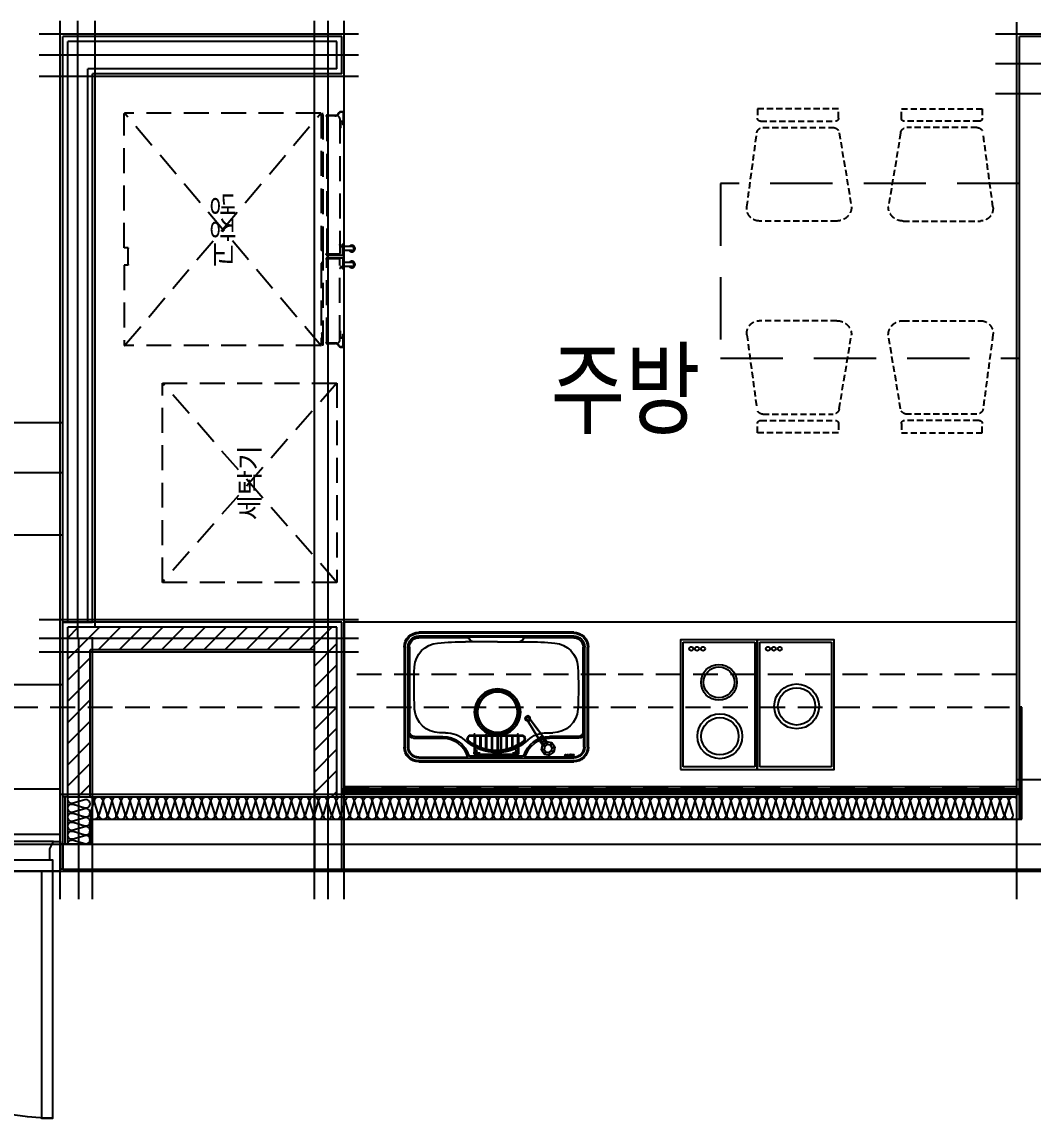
# Model space of a CAD drawing. Header units: millimetres. Extents: x 840000 to 1054178, y 0 to 59400.
# Drawn here: x 891288 to 895347, y 39502 to 43899 of the extents above; entities that cross this region are included whole.
import ezdxf
from ezdxf.enums import TextEntityAlignment as Align
from ezdxf.xclip import XClip

# ---------------------------------------------------------------- set-up
doc = ezdxf.new("R2010")
doc.units = ezdxf.units.MM
doc.header["$LTSCALE"] = 100
doc.header["$XCLIPFRAME"] = 0
for name, pattern in [('X - 단위세대 확장형$0$CEN', [62, 60, -1, 0, -1]), ('X - 단위세대 확장형$0$HID', [1.5, 1, -0.5]), ('X - 단위세대 확장형$0$X-84$0$HID', [2.3, 1.5, -0.8]), ('X - 단위세대 확장형$0$X-84$0$HIDDEN', [0.375, 0.25, -0.125]), ('X - 평면도$0$CEN', [62, 60, -1, 0, -1])]:
    doc.linetypes.add(name, pattern=pattern)
doc.layers.get('DEFPOINTS').update_dxf_attribs({"color": 145})
for name, color, linetype in [('AA-XXXX-TEXT', 3, 'Continuous'), ('SYM', 7, 'Continuous'), ('X - 단위세대 확장형$0$A-CEN', 1, 'X - 단위세대 확장형$0$CEN'), ('X - 단위세대 확장형$0$A-CON', 2, 'Continuous'), ('X - 단위세대 확장형$0$A-FIN', 8, 'Continuous'), ('X - 단위세대 확장형$0$A-INS', 9, 'Continuous'), ('X - 단위세대 확장형$0$A-TILE', 253, 'Continuous'), ('X - 단위세대 확장형$0$A-WALB', 3, 'Continuous'), ('X - 단위세대 확장형$0$AA-EL-PCN4', 4, 'Continuous'), ('X - 단위세대 확장형$0$AA-EL-PCN9', 9, 'Continuous'), ('X - 단위세대 확장형$0$AA-WAXM-CONC', 2, 'Continuous'), ('X - 단위세대 확장형$0$AA-WAXM-DRYW', 7, 'Continuous'), ('X - 단위세대 확장형$0$AA-XXXX-CNTL', 1, 'X - 단위세대 확장형$0$CEN'), ('X - 단위세대 확장형$0$AA-XXXX-PATT', 8, 'Continuous'), ('X - 단위세대 확장형$0$F-KIT', 6, 'Continuous'), ('X - 단위세대 확장형$0$X-25$0$AA-XXXX-FINL', 6, 'Continuous'), ('X - 단위세대 확장형$0$X-84$0$02_F-KIT', 6, 'Continuous'), ('X - 단위세대 확장형$0$X-84$0$AA-FFXM-KICH', 4, 'Continuous'), ('X - 단위세대 확장형$0$X-84$0$AA-XXXX-FINL', 6, 'Continuous'), ('X - 단위세대 확장형$0$X-84$0$AA-XXXX-PAT3', 8, 'Continuous'), ('X - 단위세대 확장형$0$결로방지단열재', 7, 'X - 단위세대 확장형$0$HID'), ('X - 평면도$0$AA-XXXX-CNTL', 1, 'X - 평면도$0$CEN')]:
    doc.layers.add(name, color=color, linetype=linetype)
doc.layers.add('X - 단위세대 확장형$0$A-door', color=4, linetype='Continuous', lineweight=25)
for name, color, linetype, plot in [('X - 단위세대 확장형$0$A-MC', 171, 'Continuous', False), ('X - 단위세대 확장형$0$DEFPOINT', 163, 'Continuous', False), ('X - 단위세대 확장형$0$X-84$0$defpoint', 17, 'Continuous', False)]:
    doc.layers.add(name, color=color, linetype=linetype, plot=plot)
doc.styles.add('HAUD01', font='Dotum.ttf')
doc.styles.add('X - 단위세대 확장형$0$X-55$0$맑은 고딕', font='malgun.ttf')

# ---------------------------------------------------------------- blocks, each defined once
blk = doc.blocks.new('X - 단위세대 확장형$0$X-84$0$C5B5B6358')
at = {"layer": 'X - 단위세대 확장형$0$X-84$0$AA-FFXM-KICH', "color": 8}
for p, q in [((59.2, 520), (680.8, 520)), ((59.2, 516), (680.8, 516)), ((59.2, 505), (680.8, 505)), ((59.2, 501.3), (251.7, 501.3)), ((264.1, 497.3), (475.9, 497.3)), ((475.9, 497.3), (264.1, 497.3)), ((277, 484), (305, 484)), ((291, 470), (291, 498)), ((291, 493.5), (449, 493.5)), ((291, 489.5), (449, 489.5)), ((435, 484), (463, 484)), ((449, 470), (449, 498)), ((680.8, 501.3), (488.3, 501.3)), ((652, 494.8), (653, 494.8)), ((652, 493), (653, 493)), ((653, 497.1), (653, 494.8)), ((653, 497.1), (654.9, 497.1)), ((653, 493), (653, 490)), ((653, 490), (654.9, 490)), ((654.9, 497.1), (654.9, 490)), ((655.9, 497.1), (655.9, 490)), ((655.9, 497.1), (657.8, 497.1)), ((655.9, 490), (657.8, 490)), ((657.8, 497.1), (657.8, 490)), ((659.4, 497.1), (659.4, 495)), ((659.4, 497.1), (661.3, 497.1)), ((659.9, 492.2), (669, 492.2)), ((659.9, 492.2), (659.9, 490.6)), ((659.9, 490.6), (668.4, 490.6)), ((661.3, 497.1), (661.3, 495.2)), ((661.5, 492.9), (663.9, 492.9)), ((661.9, 494.6), (665.6, 494.6)), ((663.9, 496.2), (663.9, 492.9)), ((663.9, 496.2), (665.6, 496.2)), ((665.6, 497.1), (665.6, 496.2)), ((665.6, 497.1), (667.4, 497.1)), ((665.6, 494.6), (665.6, 492.9)), ((665.6, 492.9), (667.4, 492.9)), ((667.4, 497.1), (667.4, 492.9)), ((668.4, 497.1), (668.4, 492.9)), ((668.4, 497.1), (670.2, 497.1)), ((668.4, 492.9), (670.2, 492.9)), ((668.4, 490.6), (668.4, 489.2)), ((668.4, 489.2), (670.2, 489.2)), ((670.2, 497.1), (670.2, 492.9)), ((670.2, 491), (670.2, 489.2)), ((671.6, 492.9), (674.7, 496.3)), ((671.6, 492.9), (674, 492.9)), ((671.6, 491.9), (682.9, 491.9)), ((671.6, 491.9), (671.6, 490.3)), ((671.6, 490.3), (682.9, 490.3)), ((674, 492.9), (676.2, 495.2)), ((676.5, 497.1), (678, 497.1)), ((676.6, 495.4), (677.9, 495.4)), ((678.3, 495.2), (680.4, 492.9)), ((682.8, 492.9), (679.8, 496.3)), ((680.4, 492.9), (682.8, 492.9)), ((682.9, 491.9), (682.9, 490.3)), ((0, 59.2), (0, 460.8)), ((4, 59.2), (4, 460.8)), ((15, 59.2), (15, 460.8)), ((18.7, 460.8), (18.7, 405.6)), ((281, 456.5), (281, 483.5)), ((281, 415.5), (281, 449.7)), ((285, 456.5), (285, 483.5)), ((285, 415.5), (285, 451.9)), ((304.5, 415.5), (304.5, 461)), ((307.5, 415.5), (307.5, 462.2)), ((327.5, 471.6), (327.5, 473.6)), ((327.5, 415.5), (327.5, 468.5)), ((330.5, 472.3), (330.5, 473.6)), ((330.5, 415.5), (330.5, 469.3)), ((350.5, 415.5), (350.5, 472.9)), ((353.5, 415.5), (353.5, 473.3)), ((373.5, 477.5), (373.5, 479.1)), ((373.5, 415.5), (373.5, 474.5)), ((376.5, 477.5), (376.5, 479.1)), ((376.5, 415.5), (376.5, 474.5)), ((386.5, 415.5), (386.5, 473.3)), ((389.5, 415.5), (389.5, 472.9)), ((409.5, 472.3), (409.5, 473.5)), ((409.5, 415.5), (409.5, 469.3)), ((412.5, 471.6), (412.5, 473.5)), ((412.5, 415.5), (412.5, 468.5)), ((432.5, 415.5), (432.5, 462.2)), ((435.5, 415.5), (435.5, 461)), ((455, 456.5), (455, 483.5)), ((455, 415.5), (455, 451.9)), ((459, 456.5), (459, 483.5)), ((459, 415.5), (459, 449.7)), ((721.3, 460.7), (721.3, 405.6)), ((725, 460.8), (725, 59.2)), ((736, 460.8), (736, 59.2)), ((740, 460.8), (740, 59.2)), ((21.7, 59.2), (21.7, 398.7)), ((38.5, 425.3), (156, 425.3)), ((41.4, 418.4), (156, 418.4)), ((166, 402.9), (142.3, 402.9)), ((268.9, 415.5), (471.1, 415.5)), ((268.9, 412.5), (471.1, 412.5)), ((281, 410.5), (281, 412.5)), ((285, 410.5), (285, 412.5)), ((327.5, 411), (327.5, 412.5)), ((330.5, 411), (330.5, 412.5)), ((373.5, 411), (373.5, 412.5)), ((376.5, 411), (376.5, 412.5)), ((409.5, 411), (409.5, 412.5)), ((412.5, 411), (412.5, 412.5)), ((455, 410.5), (455, 412.5)), ((459, 410.5), (459, 412.5)), ((574, 402.9), (597.7, 402.9)), ((701.5, 425.3), (584, 425.3)), ((700.3, 418.4), (584, 418.4)), ((718.3, 400.4), (718.3, 59.2)), ((256.4, 21.7), (59.2, 21.7)), ((248, 21.7), (59.2, 21.7)), ((680.8, 15), (59.2, 15)), ((680.8, 4), (59.2, 4)), ((375, 37.9), (246.8, 37.9)), ((255, 18.3), (255, 18.2)), ((255, 18.2), (485, 18.2)), ((266.6, 33.5), (258.4, 20.6)), ((266.1, 34.8), (258.7, 23.3)), ((375, 37.9), (493.2, 37.9)), ((473.2, 33.5), (481.5, 20.6)), ((473.7, 34.8), (481.1, 23.3)), ((680.8, 21.7), (483.5, 21.7)), ((485, 18.3), (485, 18.2)), ((680.8, 0), (59.2, 0))]:
    blk.add_line(p, q, dxfattribs=at)
at = {"layer": 'X - 단위세대 확장형$0$X-84$0$AA-FFXM-KICH', "color": 8, "linetype": 'X - 단위세대 확장형$0$X-84$0$HID'}
blk.add_line((575, 450.6), (552.6, 417.4), dxfattribs=at)
for points in [[(600.9, 481.4), (604.8, 461), (593.2, 443.9), (572.9, 440), (555.7, 451.6), (551.8, 471.9), (563.4, 489.1), (583.8, 493)], [(591.9, 475.4), (594.2, 463.2), (587.2, 452.9), (575, 450.6), (564.8, 457.5), (562.4, 469.7), (569.4, 480), (581.6, 482.4)], [(591.9, 475.4), (594.2, 463.2), (587.2, 452.9), (575, 450.6), (564.8, 457.5), (562.4, 469.7), (569.4, 480), (581.6, 482.4)]]:
    blk.add_lwpolyline(points, close=True, dxfattribs=at)
at = {"layer": 'X - 단위세대 확장형$0$X-84$0$AA-FFXM-KICH', "color": 8}
for centre, radius in [((291, 484), 4), ((291, 484), 3), ((449, 484), 4), ((449, 484), 3), ((648.8, 493.9), 1.5), ((329, 473.6), 1.5), ((375, 479.1), 1.5), ((411, 473.5), 1.5), ((283, 410.5), 2), ((375, 320.5), 93.1), ((375, 320.5), 91), ((375, 320.5), 84), ((375, 320.5), 81), ((375, 320.5), 80), ((329, 411), 1.5), ((375, 411), 1.5), ((411, 411), 1.5), ((457, 410.5), 2)]:
    blk.add_circle(centre, radius, dxfattribs=at)
for centre, radius, start, end in [((59.2, 460.8), 59.2, 90, 180), ((59.2, 460.8), 55.2, 90, 180), ((59.2, 460.8), 44.2, 90, 180), ((59.2, 460.8), 40.4, 90, 180), ((156, 526.9), 101.6, 270, 343.8845), ((156, 526.9), 108.5, 270, 342.2811), ((251.7, 499.3), 2, 343.8845, 90), ((264.1, 492.4), 4.93, 90, 162.2811), ((291, 483.5), 10, 90, 180), ((291, 483.5), 6, 90, 180), ((449, 483.5), 10, 0, 90), ((449, 483.5), 6, 0, 90), ((475.9, 492.4), 4.93, 17.7189, 90), ((584, 526.9), 108.5, 197.7189, 270), ((488.3, 499.3), 2, 90, 196.1155), ((584, 526.9), 101.6, 196.1155, 270), ((648.8, 493.9), 3.34, 15.2575, 344.7425), ((661.5, 495), 2.09, 180, 270), ((661.9, 495.2), 0.64, 180, 270), ((669, 491), 1.15, 0, 90), ((676.5, 494.7), 2.4, 90, 138.3261), ((676.6, 494.9), 0.56, 90, 137.6368), ((677.9, 494.9), 0.56, 42.3632, 90), ((678, 494.7), 2.4, 41.6739, 90), ((680.8, 460.8), 59.2, 0, 90), ((680.8, 460.8), 55.2, 0, 90), ((680.8, 460.8), 44.2, 0, 90), ((680.8, 460.8), 40.4, 0, 90), ((375, 285.9), 197, 90, 131.8916), ((370, 299.1), 178.5, 51.9417, 128.0583), ((370, 299.1), 175.5, 51.9164, 128.0836), ((283, 456.5), 2, 180, 0), ((374.7, 310.2), 172.7, 45.1082, 89.8859), ((457, 456.5), 2, 180, 0), ((38.5, 405.6), 19.7, 90, 180), ((41.4, 398.7), 19.7, 90, 180), ((142.3, 302.9), 100, 90, 176.585), ((166, 518.9), 116, 270, 311.8916), ((268.9, 427.5), 15, 126.5158, 270), ((268.9, 427.5), 12, 126.5158, 270), ((471.1, 427.5), 15, 270, 53.4842), ((471.1, 427.5), 12, 270, 53.4842), ((574, 518.9), 116, 228.1084, 270), ((597.7, 302.9), 100, 3.415, 90), ((700.3, 400.4), 18, 0, 90), ((701.5, 405.6), 19.7, 0, 90), ((1619.4, 220.3), 1579.4, 176.7849, 182.9828), ((-879.4, 220.3), 1579.4, 357.0172, 3.2151), ((142, 143.6), 100, 183.1682, 265.7722), ((598, 143.6), 100, 274.2278, 356.8318), ((59.2, 59.2), 59.2, 180, 270), ((59.2, 59.2), 55.2, 180, 270), ((59.2, 59.2), 44.2, 180, 270), ((59.2, 59.2), 37.5, 180, 270), ((680.8, 59.2), 55.2, 270, 0), ((680.8, 59.2), 59.2, 270, 0), ((680.8, 59.2), 37.5, 270, 0), ((680.8, 59.2), 44.2, 270, 0), ((246.8, 1092.5), 1054.6, 263.8921, 269.9989), ((254.2, 23.2), 4.93, 279.1983, 327.9946), ((255.8, 25.1), 3.45, 279.1983, 327.9946), ((270.3, 32.2), 4.93, 104.4419, 147.9946), ((273.3, 29.3), 7.89, 90, 147.9946), ((271.8, 26.6), 10.7, 98.5227, 104.4419), ((466.5, 29.3), 7.89, 32.0054, 90), ((469.5, 32.2), 4.93, 32.0054, 75.5581), ((484, 25.1), 3.45, 212.0054, 260.8017), ((485.6, 23.2), 4.93, 212.0054, 262.4714), ((493.2, 1092.5), 1054.6, 270.0011, 276.1079)]:
    blk.add_arc(centre, radius, start, end, dxfattribs=at)
at = {"layer": 'X - 단위세대 확장형$0$X-84$0$AA-FFXM-KICH', "color": 8, "linetype": 'X - 단위세대 확장형$0$X-84$0$HID'}
for points in [[(551.8, 471.9), (562.4, 469.7), (569.4, 480), (563.4, 489.1)], [(563.4, 489.1), (569.4, 480), (581.6, 482.4), (583.8, 493)], [(591.9, 475.4), (581.6, 482.4), (583.8, 493), (600.9, 481.4)], [(506.9, 351.8), (498.3, 357.6), (550.1, 443.3), (567.3, 431.7)], [(550.1, 443.3), (550.1, 443.3), (498.3, 357.6)], [(506.9, 351.8), (567.3, 431.7), (550.1, 443.3), (498.3, 357.6)], [(542.3, 424.4), (552.6, 417.4), (575, 450.6), (564.8, 457.5)], [(575, 450.6), (564.8, 457.5), (542.3, 424.4), (552.6, 417.4)], [(542.3, 424.4), (564.8, 457.5), (564.8, 457.5), (542.3, 424.4)], [(564.8, 457.5), (550.1, 443.3), (550.1, 443.3), (555.7, 451.6)], [(567.3, 431.7), (575, 450.6), (564.8, 457.5), (550.1, 443.3)], [(572.9, 440), (567.3, 431.7), (550.1, 443.3), (555.7, 451.6)], [(564.8, 457.5), (562.4, 469.7), (551.8, 471.9), (555.7, 451.6)], [(575, 450.6), (575, 450.6), (552.6, 417.4), (575, 450.6)], [(555.7, 451.6), (564.8, 457.5), (575, 450.6), (572.9, 440)], [(567.3, 431.7), (575, 450.6), (572.9, 440), (567.3, 431.7)], [(587.2, 452.9), (575, 450.6), (572.9, 440), (593.2, 443.9)], [(604.8, 461), (594.2, 463.2), (587.2, 452.9), (593.2, 443.9)], [(600.9, 481.4), (591.9, 475.4), (594.2, 463.2), (604.8, 461)], [(567.3, 431.7), (567.3, 431.7), (506.9, 351.8)], [(486.7, 341.4), (490.8, 343.4), (491.3, 350.3), (487.5, 352.8)], [(503.2, 349.4), (506.9, 351.8), (498.3, 357.6), (497.5, 353.3)], [(506.9, 351.8), (507.3, 351.4), (497.8, 357.9), (498.3, 357.6)], [(490.8, 343.4), (496.5, 339.5), (496.2, 335), (486.7, 341.4)], [(496.2, 335), (496.5, 339.5), (502.7, 342.6), (506.5, 340)]]:
    blk.add_3dface(points, dxfattribs=at)
for points, invisible_edges in [([(564.8, 457.5), (562.4, 469.7), (569.4, 480), (581.6, 482.4)], 8), ([(575, 450.6), (564.8, 457.5), (581.6, 482.4), (591.9, 475.4)], 10), ([(591.9, 475.4), (594.2, 463.2), (587.2, 452.9), (575, 450.6)], 8), ([(498.3, 357.6), (497.8, 357.9), (487.5, 352.8), (491.3, 350.3)], 8), ([(491.3, 350.3), (497.5, 353.3), (498.3, 357.6)], 8), ([(491.3, 350.3), (497.5, 353.3), (503.2, 349.4), (502.7, 342.6)], 8), ([(502.7, 342.6), (496.5, 339.5), (490.8, 343.4), (491.3, 350.3)], 8), ([(507.3, 351.4), (506.5, 340), (502.7, 342.6), (503.2, 349.4)], 8), ([(503.2, 349.4), (506.9, 351.8), (506.9, 351.8), (507.3, 351.4)], 8)]:
    blk.add_3dface(points, dxfattribs=dict(at, invisible_edges=invisible_edges))
blk = doc.blocks.new('X - 단위세대 확장형$0$X-84$0$C4E620756')
at = {"layer": 'X - 단위세대 확장형$0$X-84$0$AA-XXXX-FINL', "color": 8}
for p, q in [((10, 10), (10, 510)), ((10, 10), (10, 510)), ((10, 510), (298, 510)), ((298, 510), (298, 10)), ((298, 510), (298, 10)), ((298, 10), (10, 10))]:
    blk.add_line(p, q, dxfattribs=at)
blk.add_lwpolyline([(308, 520), (0, 520), (0, 0), (308, 0)], close=True, dxfattribs=at)
blk.add_lwpolyline([(308, 520), (0, 520), (0, 0), (308, 0)], close=True, dxfattribs=at)
for centre, radius in [((150.2, 387.2), 89.9), ((150.2, 387.2), 89.9), ((150.2, 387.2), 74.9), ((150.2, 387.2), 74.9), ((154, 170.8), 72), ((154, 170.8), 62), ((217.8, 36.2), 8.02), ((241.9, 36.2), 8.02), ((265.2, 36.2), 8.02)]:
    blk.add_circle(centre, radius, dxfattribs=at)
blk = doc.blocks.new('X - 단위세대 확장형$0$X-84$0$C4E620756_1')
at = {"layer": 'X - 단위세대 확장형$0$X-84$0$AA-XXXX-FINL', "color": 8}
for p, q in [((10, 10), (10, 510)), ((10, 10), (10, 510)), ((10, 510), (298, 510)), ((298, 510), (298, 10)), ((298, 510), (298, 10)), ((298, 10), (10, 10))]:
    blk.add_line(p, q, dxfattribs=at)
blk.add_lwpolyline([(308, 520), (0, 520), (0, 0), (308, 0)], close=True, dxfattribs=at)
blk.add_lwpolyline([(308, 520), (0, 520), (0, 0), (308, 0)], close=True, dxfattribs=at)
for centre, radius in [((150.2, 267.2), 89.9), ((150.2, 267.2), 89.9), ((150.2, 267.2), 74.9), ((150.2, 267.2), 74.9), ((217.8, 36.2), 8.02), ((241.9, 36.2), 8.02), ((265.2, 36.2), 8.02)]:
    blk.add_circle(centre, radius, dxfattribs=at)
blk = doc.blocks.new('X - 단위세대 확장형$0$X-84$0$555s')
at = {"layer": 'X - 단위세대 확장형$0$X-84$0$AA-XXXX-PAT3', "linetype": 'X - 단위세대 확장형$0$X-84$0$HIDDEN', "ltscale": 10}
blk.add_lwpolyline([(6518591.9, -1407161.4), (6517891.9, -1407161.4), (6517891.9, -1405961.4), (6518591.9, -1405961.4)], close=True, dxfattribs=at)
at = {"layer": 'X - 단위세대 확장형$0$X-84$0$AA-XXXX-PAT3', "linetype": 'X - 단위세대 확장형$0$X-84$0$HIDDEN'}
for points in [[(6517666.9, -1406413.3, 0.375902), (6517688.6, -1406438.1), (6517985.3, -1406487.6, 0.415324), (6518041.9, -1406428.1), (6518041.9, -1406117.3, 0.453592), (6517985.3, -1406067.7), (6517688.6, -1406107.3, 0.375902), (6517666.9, -1406132)], [(6518816.9, -1406413.3, -0.375902), (6518795.2, -1406438.1), (6518498.5, -1406487.6, -0.415324), (6518441.9, -1406428.1), (6518441.9, -1406117.3, -0.453592), (6518498.5, -1406067.7), (6518795.2, -1406107.3, -0.375902), (6518816.9, -1406132)], [(6517591.9, -1406110.2), (6517629.4, -1406110.2, -0.414214), (6517641.9, -1406122.7), (6517641.9, -1406422.7, -0.414214), (6517629.4, -1406435.2), (6517591.9, -1406435.2)], [(6518891.9, -1406110.2), (6518854.4, -1406110.2, 0.414214), (6518841.9, -1406122.7), (6518841.9, -1406422.7, 0.414214), (6518854.4, -1406435.2), (6518891.9, -1406435.2)], [(6517666.9, -1406709.5, -0.375902), (6517688.6, -1406684.7), (6517985.3, -1406635.2, -0.415324), (6518041.9, -1406694.7), (6518041.9, -1407005.5, -0.453592), (6517985.3, -1407055.1), (6517688.6, -1407015.5, -0.375902), (6517666.9, -1406990.7)], [(6518816.9, -1406709.5, 0.375902), (6518795.2, -1406684.7), (6518498.5, -1406635.2, 0.415324), (6518441.9, -1406694.7), (6518441.9, -1407005.5, 0.453592), (6518498.5, -1407055.1), (6518795.2, -1407015.5, 0.375902), (6518816.9, -1406990.7)], [(6517591.9, -1407012.6), (6517629.4, -1407012.6, 0.414214), (6517641.9, -1407000.1), (6517641.9, -1406700.1, 0.414214), (6517629.4, -1406687.6), (6517591.9, -1406687.6)], [(6518891.9, -1407012.6), (6518854.4, -1407012.6, -0.414214), (6518841.9, -1407000.1), (6518841.9, -1406700.1, -0.414214), (6518854.4, -1406687.6), (6518891.9, -1406687.6)]]:
    blk.add_lwpolyline(points, format="xyb", close=True, dxfattribs=at)
blk = doc.blocks.new('X - 단위세대 확장형$0$A$C738F6F64')
at = {"layer": 'X - 단위세대 확장형$0$F-KIT', "color": 8, "linetype": 'X - 단위세대 확장형$0$HID'}
for p, q in [((-463.8, 394.6), (-463.8, 395.8)), ((-143.7, 395.8), (-463.8, 395.8)), ((-143.7, 379.6), (-143.7, 395.8)), ((-73.7, 395.8), (463.8, 395.8)), ((-73.7, 379.6), (-73.7, 395.8)), ((463.8, 394.6), (463.8, 395.8)), ((-466, -393.7), (466, 393.6)), ((-466, 393.6), (466, -393.7)), ((-464.8, 393.6), (-466, 393.6)), ((-466, -393.7), (-466, 393.6)), ((-463.8, 394.6), (-464.8, 394.6)), ((-464.8, 393.6), (-464.8, 394.6)), ((-140.7, 379.6), (-143.7, 379.6)), ((-140.7, 379.6), (-140.7, 380.9)), ((-76.7, 380.9), (-140.7, 380.9)), ((-76.7, 379.6), (-76.7, 380.9)), ((-73.7, 379.6), (-76.7, 379.6)), ((464.8, 394.6), (463.8, 394.6)), ((464.8, 393.6), (464.8, 394.6)), ((464.8, 393.6), (466, 393.6)), ((466, -393.7), (466, 393.6)), ((464.8, -394.9), (-464.8, -394.9)), ((-464.8, -399.4), (-420.4, -399.4)), ((-464.8, -403.4), (-464.8, -399.4)), ((-464.8, -403.4), (-108.7, -403.4)), ((-458.1, -417.9), (-458.1, -453.2)), ((-457.1, -422.9), (-457.1, -426.4)), ((-456.6, -426.9), (-456.4, -426.9)), ((-456.2, -428.9), (-456.2, -427.1)), ((-456.2, -443.9), (-456.2, -428.9)), ((-456.1, -421.9), (-456.1, -417.9)), ((-456.1, -458.2), (-456.1, -419.9)), ((-455.6, -415.4), (-453.6, -415.4)), ((-453.6, -417.4), (-455.6, -417.4)), ((-453.6, -415.4), (-453.6, -417.4)), ((-453.6, -417.4), (-120.2, -417.4)), ((-415.9, -399.4), (-417.5, -397)), ((-131.7, -398.4), (-133.7, -398.4)), ((-108.7, -401.4), (-128.7, -401.4)), ((-120.2, -415.9), (-120.2, -416.9)), ((-116.7, -415.4), (-119.7, -415.4)), ((-117.7, -467.7), (-117.7, -419.9)), ((-113.7, -418.4), (-113.7, -480.5)), ((-108.7, -401.4), (-108.7, -403.4)), ((-88.7, -401.4), (-108.7, -401.4)), ((-108.7, -403.4), (-88.7, -403.4)), ((-103.7, -418.4), (-103.7, -480.5)), ((-100.7, -415.4), (-97.7, -415.4)), ((-99.7, -467.7), (-99.7, -419.9)), ((-97.2, -415.9), (-97.2, -416.9)), ((453.6, -417.4), (-97.2, -417.4)), ((-88.7, -403.4), (464.8, -403.4)), ((-83.7, -398.4), (-85.7, -398.4)), ((416.8, -398.4), (418.7, -396.4)), ((421.7, -399.4), (464.8, -399.4)), ((455.6, -415.4), (453.6, -415.4)), ((453.6, -415.4), (453.6, -417.4)), ((453.6, -417.4), (455.6, -417.4)), ((456.1, -421.9), (456.1, -417.9)), ((456.1, -458.2), (456.1, -419.9)), ((456.2, -428.9), (456.2, -427.1)), ((456.2, -443.9), (456.2, -428.9)), ((456.6, -426.9), (456.4, -426.9)), ((457.1, -422.9), (457.1, -426.4)), ((458.1, -417.9), (458.1, -453.2)), ((464.8, -399.4), (464.8, -403.4)), ((-472.5, -476), (-472.5, -482.5)), ((-470.5, -482.5), (-470.5, -476)), ((-469.5, -483.5), (-435, -483.5)), ((-467.7, -466.4), (-462.9, -462.8)), ((-466.5, -468), (-461.7, -464.5)), ((-457.1, -446.4), (-457.1, -449.9)), ((-456.6, -445.9), (-456.4, -445.9)), ((-456.2, -445.7), (-456.2, -443.9)), ((-456.1, -450.9), (-456.1, -453.2)), ((-444.1, -470.2), (-120.2, -470.2)), ((-434.5, -470.7), (-434.5, -483)), ((-433, -471.2), (-422.9, -471.2)), ((-432.5, -473.7), (-432.5, -482)), ((-432.3, -473.5), (-423.4, -473.5)), ((-424.5, -483), (-431.5, -483)), ((-424.5, -480), (-424.5, -483)), ((-424.5, -480), (-424.5, -480)), ((-424, -479.5), (-422.7, -479.5)), ((-423.3, -473.4), (-422.3, -472.2)), ((-422.5, -480.5), (-422.5, -479.7)), ((-422.5, -480.5), (-422.5, -484.5)), ((-422.3, -472.2), (-420.3, -472.2)), ((-422.1, -470.7), (-422.2, -470.9)), ((-420.7, -470.2), (-407, -470.2)), ((-420.5, -472.2), (-407, -472.2)), ((-406.5, -470.7), (-406.5, -471.7)), ((-154.7, -470.2), (-156.7, -470.2)), ((-156.7, -472.2), (-156.7, -470.7)), ((-155.8, -473.4), (-156.7, -472.2)), ((-156.7, -480.5), (-156.7, -479.7)), ((-155.2, -479.5), (-156.5, -479.5)), ((-148.9, -473.5), (-155.6, -473.5)), ((-154.7, -480), (-154.7, -480.5)), ((-154.7, -480), (-154.7, -480)), ((-154.7, -480.4), (-149.7, -480.4)), ((-115.7, -482.5), (-154.7, -482.5)), ((-148.7, -473.7), (-148.7, -479.4)), ((-148.7, -518.5), (-148.7, -482.5)), ((-132.7, -518.5), (-132.7, -482.5)), ((-101.7, -482.5), (-62.7, -482.5)), ((444.1, -470.2), (-97.2, -470.2)), ((-84.7, -518.5), (-84.7, -482.5)), ((-68.7, -473.7), (-68.7, -479.4)), ((-68.7, -518.5), (-68.7, -482.5)), ((-68.5, -473.5), (-61.8, -473.5)), ((-62.7, -480.4), (-67.7, -480.4)), ((-62.7, -470.2), (-60.7, -470.2)), ((-62.7, -480), (-62.7, -480.5)), ((-62.7, -480), (-62.7, -480)), ((-62.2, -479.5), (-60.9, -479.5)), ((-61.6, -473.4), (-60.7, -472.2)), ((-60.7, -472.2), (-60.7, -470.7)), ((-60.7, -480.5), (-60.7, -479.7)), ((406.5, -470.7), (406.5, -471.7)), ((420.7, -470.2), (407, -470.2)), ((420.5, -472.2), (407, -472.2)), ((422.4, -472.2), (420.4, -472.2)), ((422.1, -470.7), (422.2, -470.9)), ((423.3, -473.4), (422.4, -472.2)), ((422.5, -480.5), (422.5, -479.7)), ((422.5, -480.5), (422.5, -484.5)), ((424, -479.5), (422.7, -479.5)), ((433, -471.2), (422.9, -471.2)), ((432.3, -473.5), (423.4, -473.5)), ((424.5, -480), (424.5, -483)), ((424.5, -480), (424.5, -480)), ((424.5, -483), (431.5, -483)), ((432.5, -473.7), (432.5, -482)), ((434.5, -470.7), (434.5, -483)), ((469.5, -483.5), (435, -483.5)), ((456.1, -450.9), (456.1, -453.2)), ((456.2, -445.7), (456.2, -443.9)), ((456.6, -445.9), (456.4, -445.9)), ((457.1, -446.4), (457.1, -449.9)), ((466.5, -468), (461.8, -464.5)), ((467.7, -466.4), (462.9, -462.8)), ((470.5, -482.5), (470.5, -476)), ((472.5, -476), (472.5, -482.5)), ((-423.5, -485.5), (-469.5, -485.5)), ((423.5, -485.5), (469.5, -485.5))]:
    blk.add_line(p, q, dxfattribs=at)
blk.add_lwpolyline([(-463.8, 395.8), (-466, 395.8), (-466, 393.6), (-463.8, 393.6)], close=True, dxfattribs=at)
for centre, radius, start, end in [((-464.8, -393.7), 1.2, 180, 270), ((464.8, -393.7), 1.2, 270, 0), ((-455.6, -417.9), 2.5, 90, 180), ((-456.6, -422.9), 0.5, 90, 180), ((-456.6, -426.4), 0.5, 180, 270), ((-456.6, -421.9), 0.5, 270, 0), ((-456.4, -427.1), 0.2, 0, 90), ((-455.6, -417.9), 0.5, 90, 180), ((-453.6, -419.9), 2.5, 90, 180), ((-420.8, -398.4), 5, 270, 347.8398), ((-420.4, -396.4), 3, 270, 348.0765), ((-128.7, -398.4), 5, 180.5, 270), ((-128.7, -398.4), 3, 180.5, 270), ((-119.7, -415.9), 0.5, 90, 180), ((-119.7, -416.9), 0.5, 180, 270), ((-120.2, -419.9), 2.5, 0, 90), ((-116.7, -418.4), 3, 0, 90), ((-100.7, -418.4), 3, 90, 180), ((-97.2, -419.9), 2.5, 90, 180), ((-97.7, -415.9), 0.5, 0, 90), ((-97.7, -416.9), 0.5, 270, 0), ((-88.7, -398.4), 5, 270, 359.5), ((-88.7, -398.4), 3, 270, 359.5), ((421.8, -398.4), 5, 180.5, 270), ((421.7, -396.4), 3, 180.5, 270), ((453.6, -419.9), 2.5, 0, 90), ((455.6, -417.9), 2.5, 0, 90), ((455.6, -417.9), 0.5, 0, 90), ((456.6, -421.9), 0.5, 180, 270), ((456.4, -427.1), 0.2, 90, 180), ((456.6, -422.9), 0.5, 0, 90), ((456.6, -426.4), 0.5, 270, 0), ((-460.5, -476), 12, 126.6144, 180), ((-469.5, -482.5), 3, 180, 270), ((-460.5, -476), 10, 126.6144, 180), ((-469.5, -482.5), 1, 180, 270), ((-470.1, -453.2), 12, 306.6144, 0), ((-470.1, -453.2), 14, 306.6144, 346.2709), ((-456.6, -446.4), 0.5, 90, 180), ((-456.6, -449.9), 0.5, 180, 270), ((-456.6, -450.9), 0.5, 0, 90), ((-470.1, -453.2), 14, 346.2709, 0), ((-456.4, -445.7), 0.2, 270, 0), ((-444.1, -458.2), 12, 180, 270), ((-435, -483), 0.5, 270, 0), ((-434, -470.7), 0.5, 90, 180), ((-434, -470.7), 0.5, 0, 90), ((-433, -470.7), 0.5, 180, 270), ((-432.3, -473.7), 0.2, 90, 180), ((-431.5, -482), 1, 180, 270), ((-424, -480), 0.5, 90, 180), ((-423.4, -473.3), 0.2, 270, 322.4314), ((-422.9, -470.2), 1, 270, 315), ((-422.7, -479.7), 0.2, 0, 90), ((-422.3, -472.4), 0.2, 90, 142.4314), ((-420.7, -472.2), 2, 90, 135), ((-407, -470.7), 0.5, 0, 90), ((-407, -471.7), 0.5, 270, 0), ((-156.2, -470.7), 0.5, 90, 180), ((-156.5, -479.7), 0.2, 90, 180), ((-154.7, -480.5), 2, 180, 270), ((-155.6, -473.3), 0.2, 217.5686, 270), ((-155.2, -480), 0.5, 0, 90), ((-149.7, -479.4), 1, 270, 0), ((-148.9, -473.7), 0.2, 0, 90), ((-120.2, -467.7), 2.5, 270, 0), ((-115.7, -480.5), 2, 270, 0), ((-101.7, -480.5), 2, 180, 270), ((-97.2, -467.7), 2.5, 180, 270), ((-68.5, -473.7), 0.2, 90, 180), ((-67.7, -479.4), 1, 180, 270), ((-62.2, -480), 0.5, 90, 180), ((-62.7, -480.5), 2, 270, 0), ((-61.8, -473.3), 0.2, 270, 322.4314), ((-61.2, -470.7), 0.5, 0, 90), ((-60.9, -479.7), 0.2, 0, 90), ((407, -470.7), 0.5, 90, 180), ((407, -471.7), 0.5, 180, 270), ((420.7, -472.2), 2, 45, 90), ((422.9, -470.2), 1, 225, 270), ((422.3, -472.4), 0.2, 37.5686, 90), ((422.7, -479.7), 0.2, 90, 180), ((423.4, -473.3), 0.2, 217.5686, 270), ((424, -480), 0.5, 0, 90), ((431.5, -482), 1, 270, 0), ((432.3, -473.7), 0.2, 0, 90), ((433, -470.7), 0.5, 270, 0), ((434, -470.7), 0.5, 90, 180), ((434, -470.7), 0.5, 0, 90), ((435, -483), 0.5, 180, 270), ((444.1, -458.2), 12, 270, 0), ((456.6, -450.9), 0.5, 90, 180), ((470.1, -453.2), 14, 180, 193.7291), ((456.4, -445.7), 0.2, 180, 270), ((470.1, -453.2), 14, 193.7291, 233.3856), ((456.6, -446.4), 0.5, 0, 90), ((456.6, -449.9), 0.5, 270, 0), ((470.1, -453.2), 12, 180, 233.3856), ((460.5, -476), 10, 0, 53.3856), ((460.5, -476), 12, 0, 53.3856), ((469.5, -482.5), 3, 270, 0), ((469.5, -482.5), 1, 270, 0), ((-423.5, -484.5), 1, 270, 0), ((-140.7, -518.5), 13, 127.9799, 52.0201), ((-140.7, -518.5), 8, 180, 0), ((-76.7, -518.5), 13, 127.9799, 52.0201), ((-76.7, -518.5), 8, 180, 0), ((423.5, -484.5), 1, 180, 270)]:
    blk.add_arc(centre, radius, start, end, dxfattribs=at)
at = {"layer": 'X - 단위세대 확장형$0$DEFPOINT', "style": 'X - 단위세대 확장형$0$X-55$0$맑은 고딕'}
blk.add_text('냉장고', height=80, rotation=180, dxfattribs=at).set_placement((0, 0), align=Align.MIDDLE_CENTER)
blk = doc.blocks.new('X - 단위세대 확장형$0$A$C23D95991')
at = {"layer": 'X - 단위세대 확장형$0$F-KIT', "color": 8, "linetype": 'X - 단위세대 확장형$0$HID'}
for p, q in [((-400, -350), (400, 350)), ((400, -350), (-400, 350))]:
    blk.add_line(p, q, dxfattribs=at)
blk.add_lwpolyline([(-400, -350), (-400, 350), (400, 350), (400, -350)], close=True, dxfattribs=at)
at = {"layer": 'X - 단위세대 확장형$0$DEFPOINT', "style": 'X - 단위세대 확장형$0$X-55$0$맑은 고딕'}
blk.add_text('세탁기', height=80, dxfattribs=at).set_placement((0, 0), align=Align.MIDDLE_CENTER)
blk = doc.blocks.new('X - 단위세대 확장형$0$20220221_84')
at = {"layer": 'X - 단위세대 확장형$0$AA-XXXX-PATT'}
h = blk.add_hatch(dxfattribs=at)
h.set_pattern_fill('_USER', color=256, scale=60, angle=-45, style=0, pattern_type=0)
h.set_pattern_definition([(315, (-64738.11, 1086886.98), (42.426407, 42.426407), [])])
h.paths.add_polyline_path([(-7375, 7085), (-7375, 8165), (-8055, 8165), (-8055, 8075), (-7465, 8075), (-7465, 7175), (-8055, 7175), (-8055, 7085)])
h.paths.add_polyline_path([(-6935, 9425), (-6935, 11085), (-7025, 11085), (-7025, 9955), (-8035, 9955), (-8035, 9865), (-7025, 9865), (-7025, 9425)])
at = {"layer": 'X - 단위세대 확장형$0$X-25$0$AA-XXXX-FINL'}
h = blk.add_hatch(dxfattribs=at)
h.set_pattern_fill('ANSI31', color=5, scale=50, angle=810)
h.set_pattern_definition([(135, (-4375625.9846, -1357243.323), (-4.419417382, -4.419417382), [])])
h.paths.add_polyline_path([(-8045, 7065), (-8045, 4345), (-8025, 4345), (-8025, 7065)])
at = {"layer": 'X - 단위세대 확장형$0$A-CEN'}
for p, q in [((-7420, 6998.5), (-7420, 8279.6)), ((-5080, 6998.5), (-5080, 8279.6)), ((-8465.1, 8120), (-7420, 8120)), ((-7420, 8125), (-4941.8, 8125)), ((-8465.1, 7120), (-4941.8, 7120))]:
    blk.add_line(p, q, dxfattribs=at)
at = {"layer": 'X - 단위세대 확장형$0$A-FIN'}
for p, q in [((-8245, 8185), (-8055, 8185)), ((-8055, 8185), (-7355, 8185)), ((-8055, 8165), (-8055, 8185)), ((-7355, 7065), (-7355, 8185)), ((-8245, 8175), (-8055, 8175)), ((-8355, 7065), (-7355, 7065))]:
    blk.add_line(p, q, dxfattribs=at)
at = {"layer": 'X - 단위세대 확장형$0$A-INS'}
for p, q in [((-8245, 8165), (-8055, 8165)), ((-8055, 8165), (-8055, 4355))]:
    blk.add_line(p, q, dxfattribs=at)
for points in [[(-8245, 8165, -0.500912), (-8229, 8143.6), (-8243, 8096.4, 1.337394), (-8211, 8096.4), (-8225, 8143.6, -1.337394), (-8193, 8143.6), (-8207, 8096.4, 1.337394), (-8175, 8096.4), (-8189, 8143.6, -1.337394), (-8157, 8143.6), (-8171, 8096.4, 1.337394), (-8139, 8096.4), (-8153, 8143.6, -1.337394), (-8121, 8143.6), (-8135, 8096.4, 1.337394), (-8103, 8096.4), (-8117, 8143.6, -1.337394), (-8085, 8143.6), (-8099, 8096.4, 1.337394), (-8067, 8096.4), (-8081, 8143.6, -0.722154), (-8055, 8161.7, -0.722154)], [(-8055.1, 8075, -0.463805), (-8076.4, 8061), (-8123.6, 8075, 1.337394), (-8123.6, 8043), (-8076.4, 8057, -1.337395), (-8076.4, 8025), (-8123.6, 8039, 1.337395), (-8123.6, 8007), (-8076.4, 8021, -1.337394), (-8076.4, 7989), (-8123.6, 8003, 1.337394), (-8123.6, 7971), (-8076.4, 7985, -1.337394), (-8076.4, 7953), (-8123.6, 7967, 1.337394), (-8123.6, 7935), (-8076.4, 7949, -1.337394), (-8076.4, 7917), (-8123.6, 7931, 1.337395), (-8123.6, 7899), (-8076.4, 7913, -1.337395), (-8076.4, 7881), (-8123.6, 7895, 1.337394), (-8123.6, 7863), (-8076.4, 7877, -1.337394), (-8076.4, 7845), (-8123.6, 7859, 1.337394), (-8123.6, 7827), (-8076.4, 7841, -1.337394), (-8076.4, 7809), (-8123.6, 7823, 1.337394), (-8123.6, 7791), (-8076.4, 7805, -1.337395), (-8076.4, 7773), (-8123.6, 7787, 1.337395), (-8123.6, 7755), (-8076.4, 7769, -1.337394), (-8076.4, 7737), (-8123.6, 7751, 1.337394), (-8123.6, 7719), (-8076.4, 7733, -1.337394), (-8076.4, 7701), (-8123.6, 7715, 1.337394), (-8123.6, 7683), (-8076.4, 7697, -1.337394), (-8076.4, 7665), (-8123.6, 7679, 1.337395), (-8123.6, 7647), (-8076.4, 7661, -1.337395), (-8076.4, 7629), (-8123.6, 7643, 1.337394), (-8123.6, 7611), (-8076.4, 7625, -1.337394), (-8076.4, 7593), (-8123.6, 7607, 1.337394), (-8123.6, 7575), (-8076.4, 7589, -1.337394), (-8076.4, 7557), (-8123.6, 7571, 1.337394), (-8123.6, 7539), (-8076.4, 7553, -1.337395), (-8076.4, 7521), (-8123.6, 7535, 1.337395), (-8123.6, 7503), (-8076.4, 7517, -1.337394), (-8076.4, 7485), (-8123.6, 7499, 1.337394), (-8123.6, 7467), (-8076.4, 7481, -1.337394), (-8076.4, 7449), (-8123.6, 7463, 1.337394), (-8123.6, 7431), (-8076.4, 7445, -1.337394), (-8076.4, 7413), (-8123.6, 7427, 1.337395), (-8123.6, 7395), (-8076.4, 7409, -1.337395), (-8076.4, 7377), (-8123.6, 7391, 1.337394), (-8123.6, 7359), (-8076.4, 7373, -1.337394), (-8076.4, 7341), (-8123.6, 7355, 1.337394), (-8123.6, 7323), (-8076.4, 7337, -1.337394), (-8076.4, 7305), (-8123.6, 7319, 1.337394), (-8123.6, 7287), (-8076.4, 7301, -1.337395), (-8076.4, 7269), (-8123.6, 7283, 1.337395), (-8123.6, 7251), (-8076.4, 7265, -1.337394), (-8076.4, 7233), (-8123.6, 7247, 1.337394), (-8123.6, 7215), (-8076.4, 7229, -1.337394), (-8076.4, 7197), (-8123.6, 7211, 1.337394), (-8123.6, 7179), (-8076.4, 7193, -1.337394), (-8076.4, 7161), (-8123.6, 7175, 1.337395), (-8123.6, 7143), (-8076.4, 7157, -1.337395), (-8076.4, 7125), (-8123.6, 7139, 1.337394), (-8123.6, 7107), (-8076.4, 7121, -1.337394), (-8076.4, 7089), (-8123.6, 7103, 1.337394), (-8123.6, 7071), (-8076.4, 7085, -1.337394), (-8076.4, 7053), (-8123.6, 7067, 1.337394), (-8123.6, 7035), (-8076.4, 7049, -1.337395), (-8076.4, 7017), (-8123.6, 7031, 1.337395), (-8123.6, 6999), (-8076.4, 7013, -1.337394), (-8076.4, 6981), (-8123.6, 6995, 1.337394), (-8123.6, 6963), (-8076.4, 6977, -1.337394), (-8076.4, 6945), (-8123.6, 6959, 1.337394), (-8123.6, 6927), (-8076.4, 6941, -1.337394), (-8076.4, 6909), (-8123.6, 6923, 1.337395), (-8123.6, 6891), (-8076.4, 6905, -1.337395), (-8076.4, 6873), (-8123.6, 6887, 1.337394), (-8123.6, 6855), (-8076.4, 6869, -1.337394), (-8076.4, 6837), (-8123.6, 6851, 1.337394), (-8123.6, 6819), (-8076.4, 6833, -1.337394), (-8076.4, 6801), (-8123.6, 6815, 1.337394), (-8123.6, 6783), (-8076.4, 6797, -1.337395), (-8076.4, 6765), (-8123.6, 6779, 1.337395), (-8123.6, 6747), (-8076.4, 6761, -1.337394), (-8076.4, 6729), (-8123.6, 6743, 1.337394), (-8123.6, 6711), (-8076.4, 6725, -1.337394), (-8076.4, 6693), (-8123.6, 6707, 1.337394), (-8123.6, 6675), (-8076.4, 6689, -1.337394), (-8076.4, 6657), (-8123.6, 6671, 1.337395), (-8123.6, 6639), (-8076.4, 6653, -1.337395), (-8076.4, 6621), (-8123.6, 6635, 1.337394), (-8123.6, 6603), (-8076.4, 6617, -1.337394), (-8076.4, 6585), (-8123.6, 6599, 1.337394), (-8123.6, 6567), (-8076.4, 6581, -1.337394), (-8076.4, 6549), (-8123.6, 6563, 1.337394), (-8123.6, 6531), (-8076.4, 6545, -1.337394), (-8076.4, 6513), (-8123.6, 6527, 1.337394), (-8123.6, 6495), (-8076.4, 6509, -1.337394), (-8076.4, 6477), (-8123.6, 6491, 1.337394), (-8123.6, 6459), (-8076.4, 6473, -1.337394), (-8076.4, 6441), (-8123.6, 6455, 1.337394), (-8123.6, 6423), (-8076.4, 6437, -1.337394), (-8076.4, 6405), (-8123.6, 6419, 1.337394), (-8123.6, 6387), (-8076.4, 6401, -1.337394), (-8076.4, 6369), (-8123.6, 6383, 1.337394), (-8123.6, 6351), (-8076.4, 6365, -1.337394), (-8076.4, 6333), (-8123.6, 6347, 1.337394), (-8123.6, 6315), (-8076.4, 6329, -1.337394), (-8076.4, 6297), (-8123.6, 6311, 1.337394), (-8123.6, 6279), (-8076.4, 6293, -1.337394), (-8076.4, 6261), (-8123.6, 6275, 1.337394), (-8123.6, 6243), (-8076.4, 6257, -1.337394), (-8076.4, 6225), (-8123.6, 6239, 1.337394), (-8123.6, 6207), (-8076.4, 6221, -1.337394), (-8076.4, 6189), (-8123.6, 6203, 1.337394), (-8123.6, 6171), (-8076.4, 6185, -1.337394), (-8076.4, 6153), (-8123.6, 6167, 1.337394), (-8123.6, 6135), (-8076.4, 6149, -1.337394), (-8076.4, 6117), (-8123.6, 6131, 1.337394), (-8123.6, 6099), (-8076.4, 6113, -1.337394), (-8076.4, 6081), (-8123.6, 6095, 1.337394), (-8123.6, 6063), (-8076.4, 6077, -1.337394), (-8076.4, 6045), (-8123.6, 6059, 1.337394), (-8123.6, 6027), (-8076.4, 6041, -1.337394), (-8076.4, 6009), (-8123.6, 6023, 1.337394), (-8123.6, 5991), (-8076.4, 6005, -1.337394), (-8076.4, 5973), (-8123.6, 5987, 1.337394), (-8123.6, 5955), (-8076.4, 5969, -1.337394), (-8076.4, 5937), (-8123.6, 5951, 1.337394), (-8123.6, 5919), (-8076.4, 5933, -1.337394), (-8076.4, 5901), (-8123.6, 5915, 1.337394), (-8123.6, 5883), (-8076.4, 5897, -1.337394), (-8076.4, 5865), (-8123.6, 5879, 1.337394), (-8123.6, 5847), (-8076.4, 5861, -1.337394), (-8076.4, 5829), (-8123.6, 5843, 1.337394), (-8123.6, 5811), (-8076.4, 5825, -1.337394), (-8076.4, 5793), (-8123.6, 5807, 1.337394), (-8123.6, 5775), (-8076.4, 5789, -1.337394), (-8076.4, 5757), (-8123.6, 5771, 1.337394), (-8123.6, 5739), (-8076.4, 5753, -1.337394), (-8076.4, 5721), (-8123.6, 5735, 1.337394), (-8123.6, 5703), (-8076.4, 5717, -1.337394), (-8076.4, 5685), (-8123.6, 5699, 1.337394), (-8123.6, 5667), (-8076.4, 5681, -1.337394), (-8076.4, 5649), (-8123.6, 5663, 1.337394), (-8123.6, 5631), (-8076.4, 5645, -1.337394), (-8076.4, 5613), (-8123.6, 5627, 1.337394), (-8123.6, 5595), (-8076.4, 5609, -1.337394), (-8076.4, 5577), (-8123.6, 5591, 1.337394), (-8123.6, 5559), (-8076.4, 5573, -1.337394), (-8076.4, 5541), (-8123.6, 5555, 1.337394), (-8123.6, 5523), (-8076.4, 5537, -1.337394), (-8076.4, 5505), (-8123.6, 5519, 1.337394), (-8123.6, 5487), (-8076.4, 5501, -1.337394), (-8076.4, 5469), (-8123.6, 5483, 1.337394), (-8123.6, 5451), (-8076.4, 5465, -1.337394), (-8076.4, 5433), (-8123.6, 5447, 1.337394), (-8123.6, 5415), (-8076.4, 5429, -1.337394), (-8076.4, 5397), (-8123.6, 5411, 1.337394), (-8123.6, 5379), (-8076.4, 5393, -1.337394), (-8076.4, 5361), (-8123.6, 5375, 1.337394), (-8123.6, 5343), (-8076.4, 5357, -1.337394), (-8076.4, 5325), (-8123.6, 5339, 1.337394), (-8123.6, 5307), (-8076.4, 5321, -1.337394), (-8076.4, 5289), (-8123.6, 5303, 1.337394), (-8123.6, 5271), (-8076.4, 5285, -1.337394), (-8076.4, 5253), (-8123.6, 5267, 1.337394), (-8123.6, 5235), (-8076.4, 5249, -1.337394), (-8076.4, 5217), (-8123.6, 5231, 1.337394), (-8123.6, 5199), (-8076.4, 5213, -1.337394), (-8076.4, 5181), (-8123.6, 5195, 1.337394), (-8123.6, 5163), (-8076.4, 5177, -1.337394), (-8076.4, 5145), (-8123.6, 5159, 1.337394), (-8123.6, 5127), (-8076.4, 5141, -1.337394), (-8076.4, 5109), (-8123.6, 5123, 1.337394), (-8123.6, 5091), (-8076.4, 5105, -1.337394), (-8076.4, 5073), (-8123.6, 5087, 1.337394), (-8123.6, 5055), (-8076.4, 5069, -1.337394), (-8076.4, 5037), (-8123.6, 5051, 1.337394), (-8123.6, 5019), (-8076.4, 5033, -1.337394), (-8076.4, 5001), (-8123.6, 5015, 1.337394), (-8123.6, 4983), (-8076.4, 4997, -1.337394), (-8076.4, 4965), (-8123.6, 4979, 1.337394), (-8123.6, 4947), (-8076.4, 4961, -1.337394), (-8076.4, 4929), (-8123.6, 4943, 1.337394), (-8123.6, 4911), (-8076.4, 4925, -1.337394), (-8076.4, 4893), (-8123.6, 4907, 1.337394), (-8123.6, 4875), (-8076.4, 4889, -1.337394), (-8076.4, 4857), (-8123.6, 4871, 1.337394), (-8123.6, 4839), (-8076.4, 4853, -1.337394), (-8076.4, 4821), (-8123.6, 4835, 1.337394), (-8123.6, 4803), (-8076.4, 4817, -1.337394), (-8076.4, 4785), (-8123.6, 4799, 1.337394), (-8123.6, 4767), (-8076.4, 4781, -1.337394), (-8076.4, 4749), (-8123.6, 4763, 1.337394), (-8123.6, 4731), (-8076.4, 4745, -1.337394), (-8076.4, 4713), (-8123.6, 4727, 1.337394), (-8123.6, 4695), (-8076.4, 4709, -1.337394), (-8076.4, 4677), (-8123.6, 4691, 1.337394), (-8123.6, 4659), (-8076.4, 4673, -1.337394), (-8076.4, 4641), (-8123.6, 4655, 1.337395), (-8123.6, 4623), (-8076.4, 4637, -1.337395), (-8076.4, 4605), (-8123.6, 4619, 1.337394), (-8123.6, 4587), (-8076.4, 4601, -1.337394), (-8076.4, 4569), (-8123.6, 4583, 1.337394), (-8123.6, 4551), (-8076.4, 4565, -1.337394), (-8076.4, 4533), (-8123.6, 4547, 1.337394), (-8123.6, 4515), (-8076.4, 4529, -1.337395), (-8076.4, 4497), (-8123.6, 4511, 1.337395), (-8123.6, 4479), (-8076.4, 4493, -1.337394), (-8076.4, 4461), (-8123.6, 4475, 1.337394), (-8123.6, 4443), (-8076.4, 4457, -1.337394), (-8076.4, 4425), (-8123.6, 4439, 1.337394), (-8123.6, 4407), (-8076.4, 4421, -1.337394), (-8076.4, 4389), (-8123.6, 4403, 1.337395), (-8123.6, 4371), (-8076.4, 4385, -0.866659), (-8062.6, 4355)]]:
    blk.add_lwpolyline(points, format="xyb", dxfattribs=at)
at = {"layer": 'X - 단위세대 확장형$0$A-MC'}
for p, q in [((-8355, -201.8), (-8355, 11185)), ((-8025, 8195), (-8025, 11185)), ((-7475, 6998.5), (-7475, 8279.6)), ((-7345, 6998.5), (-7345, 8279.6)), ((-5165, 6998.5), (-5165, 8279.6)), ((-4995, 6998.5), (-4995, 8279.6)), ((-8465.1, 8195), (-4941.8, 8195)), ((-8045, 8195), (-8045, 4355)), ((-8465.1, 8065), (-7415, 8065)), ((-7375, 8055), (-4941.8, 8055)), ((-8465.1, 7175), (-4941.8, 7175)), ((-8465.1, 7055), (-4941.8, 7055)), ((-8015, 4355), (-8015, 7055)), ((-5235, -201.8), (-5235, 4441.4)), ((-4995, -201.8), (-4995, 4441.4)), ((-8465.1, 4355), (-4946.8, 4355)), ((-7985, 4355), (-7985, 415))]:
    blk.add_line(p, q, dxfattribs=at)
at = {"layer": 'X - 단위세대 확장형$0$A-TILE'}
for p, q in [((-7604.7, 9395), (-7604.7, 8185)), ((-7004.7, 9395), (-7004.7, 8185)), ((-8204.7, 9255), (-8204.7, 8195))]:
    blk.add_line(p, q, dxfattribs=at)
at = {"layer": 'X - 단위세대 확장형$0$A-WALB'}
for p, q in [((-8055, 8165), (-7375, 8165)), ((-8055, 8165), (-8055, 8075)), ((-7375, 7085), (-7375, 8165)), ((-8055, 8075), (-7465, 8075)), ((-7465, 7175), (-7465, 8075)), ((-8055, 7175), (-7465, 7175)), ((-8055, 7175), (-8055, 7085)), ((-8055, 7085), (-7375, 7085))]:
    blk.add_line(p, q, dxfattribs=at)
at = {"layer": 'X - 단위세대 확장형$0$AA-EL-PCN4'}
blk.add_line((-6755, 8185), (-6755, 9405), dxfattribs=at)
at = {"layer": 'X - 단위세대 확장형$0$AA-EL-PCN9'}
blk.add_line((-6555, 8185), (-6555, 9405), dxfattribs=at)
at = {"layer": 'X - 단위세대 확장형$0$AA-WAXM-CONC'}
for p, q in [((-8245, 8185), (-8345, 8185)), ((-8345, 8185), (-8345, 65)), ((-8245, 8075), (-8245, 8185)), ((-8145, 8075), (-8245, 8075)), ((-8145, 8075), (-8145, 4345)), ((-8145, 4345), (-5005, 4345)), ((-5005, 4145), (-5005, 4345))]:
    blk.add_line(p, q, dxfattribs=at)
at = {"layer": 'X - 단위세대 확장형$0$AA-WAXM-DRYW'}
for p, q in [((-7355, 8185), (-5005, 8185)), ((-7355, 8185), (-7355, 8065)), ((-5005, 7065), (-5005, 8185)), ((-7355, 8165), (-5025, 8165)), ((-5025, 7085), (-5025, 8165)), ((-7355, 8085), (-5135, 8085)), ((-7355, 8065), (-5155, 8065)), ((-5155, 7065), (-5155, 8065)), ((-5135, 7085), (-5135, 8085)), ((-5135, 7085), (-5025, 7085)), ((-5155, 7065), (-5005, 7065))]:
    blk.add_line(p, q, dxfattribs=at)
at = {"layer": 'X - 단위세대 확장형$0$AA-XXXX-CNTL'}
for p, q in [((-8245, 11185), (-8245, -201.8)), ((-5115, -201.8), (-5115, 4441.4))]:
    blk.add_line(p, q, dxfattribs=at)
at = {"layer": 'X - 단위세대 확장형$0$DEFPOINT'}
blk.add_line((-8025, 7175), (-8355, 7175), dxfattribs=at)
at = {"layer": 'X - 단위세대 확장형$0$F-KIT', "color": 5, "linetype": 'X - 단위세대 확장형$0$HID'}
blk.add_lwpolyline([(-7565, 4355), (-7565, 7055), (-8015, 7055), (-8015, 4355)], close=True, dxfattribs=at)
at = {"layer": 'X - 단위세대 확장형$0$X-25$0$AA-XXXX-FINL', "color": 5}
blk.add_lwpolyline([(-8045, 7065), (-8045, 4345), (-8025, 4345), (-8025, 7065), (-8045, 7065)], dxfattribs=at)
at = {"layer": 'X - 단위세대 확장형$0$X-84$0$02_F-KIT'}
blk.add_lwpolyline([(-7355, 4355), (-7355, 7055), (-8025, 7055), (-8025, 4355)], close=True, dxfattribs=at)
at = {"layer": 'X - 단위세대 확장형$0$X-84$0$defpoint'}
blk.add_lwpolyline([(-5167.2, 8085), (-5165, 8085), (-5165, 8082.8)], dxfattribs=at)
for name, p in [('X - 단위세대 확장형$0$A$C738F6F64', (-5778.8, 7543)), ('X - 단위세대 확장형$0$A$C23D95991', (-6795, 7435))]:
    blk.add_blockref(name, p)
at = {"linetype": 'X - 단위세대 확장형$0$X-84$0$HIDDEN', "xscale": -0.9999999999999998, "rotation": 180}
blk.add_blockref('X - 단위세대 확장형$0$X-84$0$555s', (-6524186.9, -1401616.4), dxfattribs=at)
at = {"layer": 'X - 단위세대 확장형$0$X-84$0$AA-XXXX-FINL', "ltscale": 0.5, "xscale": -1.000000000000001, "rotation": 90}
blk.add_blockref('X - 단위세대 확장형$0$X-84$0$C5B5B6358', (-7395, 6815), dxfattribs=at)
at = {"layer": 'X - 단위세대 확장형$0$X-84$0$AA-XXXX-FINL', "linetype": 'ByBlock', "ltscale": 2, "zscale": -1, "rotation": 90}
for name, p in [('X - 단위세대 확장형$0$X-84$0$C4E620756', (-7425, 5397)), ('X - 단위세대 확장형$0$X-84$0$C4E620756_1', (-7425, 5089))]:
    blk.add_blockref(name, p, dxfattribs=at)
blk = doc.blocks.new('X - 단위세대 확장형$0$D2-1050')
at = {"layer": 'DEFPOINTS'}
for p, q in [((-150, 109), (-150, 209)), ((1140, 109), (1140, 209)), ((-40, 109), (-150, 109)), ((-40, 9), (-40, 109)), ((-40, 109), (-30, 109)), ((1030, 109), (1020, 109)), ((1030, 9), (1030, 109)), ((1030, 109), (1140, 109)), ((-40, 9), (-30, 9)), ((1030, 9), (1020, 9))]:
    blk.add_line(p, q, dxfattribs=at)
at = {"layer": 'X - 단위세대 확장형$0$A-door', "color": 8}
for p, q in [((-3, 120), (993, 120)), ((12, 45), (978, 45)), ((0, 0), (990, 0))]:
    blk.add_line(p, q, dxfattribs=at)
at = {"layer": 'X - 단위세대 확장형$0$A-door'}
for points in [[(-30, 0), (0, 0), (0, 45), (12, 45), (12, 90), (-3, 120), (-30, 120)], [(1020, 0), (990, 0), (990, 45), (978, 45), (978, 90), (993, 120), (1020, 120)], [(45, 0), (45, -990), (0, -990), (0, 0)]]:
    blk.add_lwpolyline(points, close=True, dxfattribs=at)
at = {"layer": 'X - 단위세대 확장형$0$A-door', "color": 1}
blk.add_arc((0, 0), 990, 270, 0, dxfattribs=at)
blk = doc.blocks.new('X - 단위세대 확장형$0$20220222-결로')
at = {"layer": 'X - 단위세대 확장형$0$A-CON'}
for p, q in [((4070, 17700), (4060, 17700)), ((4070, 17250), (4070, 17700)), ((4060, 17250), (4070, 17250))]:
    blk.add_line(p, q, dxfattribs=at)
at = {"layer": 'X - 단위세대 확장형$0$A-CON', "color": 8}
blk.add_line((4060, 17700), (4060, 17250), dxfattribs=at)
at = {"layer": 'X - 단위세대 확장형$0$결로방지단열재'}
blk.add_line((-2680, 17700), (4060, 17700), dxfattribs=at)
blk = doc.blocks.new('X - 단위세대 확장형', base_point=(-475.4, -286.7))
at = {"layer": 'X - 단위세대 확장형$0$A-door', "xscale": -1}
blk.add_blockref('X - 단위세대 확장형$0$D2-1050', (70662, 56384.1), dxfattribs=at)
at = {"rotation": 90}
blk.add_blockref('X - 단위세대 확장형$0$20220221_84', (78887, 64738.1), dxfattribs=at)
blk.add_blockref('X - 단위세대 확장형$0$20220222-결로', (70482, 39343.1))
blk = doc.blocks.new('20220114_기준층 실명')
at = {"layer": 'AA-XXXX-TEXT', "style": 'HAUD01', "width": 0.8}
blk.add_text('주방', height=300, dxfattribs=at).set_placement((-9828.5, 25118), align=Align.MIDDLE_CENTER)
blk = doc.blocks.new('X - 평면도', base_point=(-475.4, -286.7))
at = {"layer": 'X - 평면도$0$AA-XXXX-CNTL'}
blk.add_line((1287286.2, 56493.1), (1348213.6, 56493.1), dxfattribs=at)

msp = doc.modelspace()

# ---------------------------------------------------------------- block references
ref = msp.add_blockref('X - 평면도', (-439725.3, -16179.1))
XClip(ref).set_block_clipping_path([(1279249.9173513227, 15892.4151621314), (1363249.9173513227, 75292.4151621313)])

# ---------------------------------------------------------------- next in the draw order: block references
at = {"layer": 'AA-XXXX-TEXT'}
msp.add_blockref('20220114_기준층 실명', (903539.4, 17309.8), dxfattribs=at)

# ---------------------------------------------------------------- next in the draw order: block references
at = {"layer": 'SYM'}
ref = msp.add_blockref('X - 단위세대 확장형', (820274.7, -16179.1), dxfattribs=at)
XClip(ref).set_block_clipping_path([(27286.2339647645, 22495.2025850526), (88213.6007378809, 68689.6277392105)])

doc.saveas('drawing.dxf')
